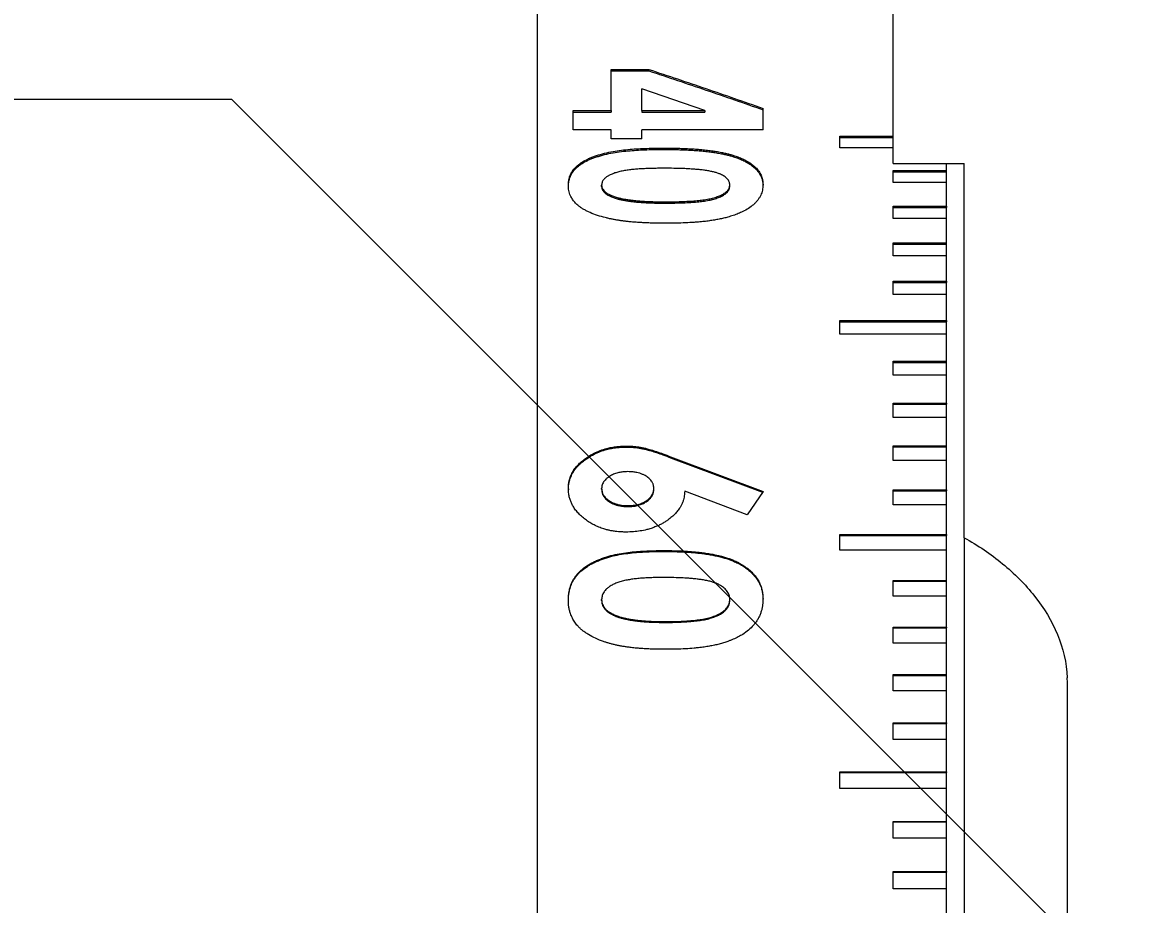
# Model space of a CAD drawing. Header units: inches. Extents: x 0.1 to 10.9, y 0 to 8.5.
# Drawn here: x 5.926 to 6.561, y 6.067 to 6.563 of the extents above; entities that cross this region are included whole.
import ezdxf

# ---------------------------------------------------------------- set-up
doc = ezdxf.new("R2010")
doc.units = ezdxf.units.IN
doc.header["$MEASUREMENT"] = 0
doc.styles.add('SLDTEXTSTYLE0', font='TXT', dxfattribs={"width": 0.75})
doc.dimstyles.new('SLDDIMSTYLE4', dxfattribs={"dimtxt": 0.083333, "dimasz": 0.125, "dimexe": 0, "dimexo": 0.0625, "dimgap": 0.020833, "dimtad": 0, "dimtih": 1, "dimtoh": 1, "dimlfac": 0.5, "dimrnd": 1e-09, "dimzin": 12, "dimdsep": 46, "dimtxsty": 'SLDTEXTSTYLE0', "dimsah": 1, "dimcen": 0, "dimadec": 0, "dimazin": 3, "dimtfac": 1, "dimtofl": 0, "dimtmove": 0, "dimatfit": 3, "dimfxl": 1, "dimfrac": 2, "dimtolj": 1, "dimtzin": 12, "dimarcsym": 0})

# ---------------------------------------------------------------- blocks, each defined once
blk = doc.blocks.new('_D_10')
at = {"color": 8, "linetype": 'Continuous', "lineweight": 18}
for p, q in [((6.04325, 6.51976), (5.89325, 6.51976)), ((6.64004, 5.92298), (6.04325, 6.51976))]:
    blk.add_line(p, q, dxfattribs=at)
blk.add_solid([(6.64004, 5.92298), (6.5658, 6.02551), (6.53751, 5.99722)], dxfattribs=at)
at = {"color": 8, "linetype": 'Continuous', "lineweight": 18, "attachment_point": 1, "style": 'SLDTEXTSTYLE0'}
for s, insert, char_height in [('SETSCREW ENGAGE', (4.81216, 6.56093), 0.0833333), ('FINE ADJUSTMENT', (4.92512, 6.42852), 0.0833333), ('0.05in [1.3mm] HEX', (4.85182, 6.29612), 0.0833333), ('(SEE NOTE)', (5.28886, 6.16371), 0.083333)]:
    blk.add_mtext(s, dxfattribs=dict(at, insert=insert, char_height=char_height))

msp = doc.modelspace()

# ---------------------------------------------------------------- linework, layer by layer
at = {"color": 7, "linetype": 'Continuous', "lineweight": 18}
for p, q in [((6.41524, 6.48378), (6.41524, 7.13378)), ((6.21524, 5.20378), (6.21524, 6.69378)), ((6.25661, 6.53661), (6.27791, 6.53661)), ((6.25661, 6.51346), (6.25661, 6.53661)), ((6.25661, 6.53579), (6.27791, 6.53579)), ((6.27791, 6.53661), (6.27791, 6.53579)), ((6.27397, 6.51346), (6.27397, 6.52574)), ((6.30942, 6.51346), (6.27397, 6.52574)), ((6.23524, 6.51346), (6.25661, 6.51346)), ((6.23524, 6.50263), (6.23524, 6.51346)), ((6.23524, 6.51267), (6.25661, 6.51267)), ((6.25661, 6.51346), (6.25661, 6.51267)), ((6.27397, 6.51346), (6.30942, 6.51346)), ((6.27397, 6.51346), (6.27397, 6.51267)), ((6.27397, 6.51267), (6.30942, 6.51267)), ((6.30942, 6.51346), (6.30942, 6.51267)), ((6.34208, 6.50263), (6.34208, 6.51473)), ((6.21524, 6.5087), (6.21521, 6.5087)), ((6.25661, 6.50263), (6.23524, 6.50263)), ((6.25661, 6.49753), (6.25661, 6.50263)), ((6.27397, 6.49753), (6.25661, 6.49753)), ((6.27397, 6.49753), (6.27397, 6.50263)), ((6.34208, 6.50263), (6.27397, 6.50263)), ((6.38524, 6.49902), (6.41524, 6.49902)), ((6.38524, 6.4926), (6.38524, 6.49902)), ((6.38524, 6.49825), (6.41524, 6.49825)), ((6.21524, 6.49351), (6.21521, 6.49351)), ((6.2863, 6.49238), (6.2863, 6.49162)), ((6.41524, 6.4926), (6.38524, 6.4926)), ((6.32791, 6.48745), (6.32791, 6.48669)), ((6.41524, 6.48378), (6.45524, 6.48378)), ((6.41524, 6.47977), (6.44524, 6.47977)), ((6.41524, 6.47309), (6.41524, 6.47977)), ((6.41524, 6.47902), (6.44524, 6.47902)), ((6.44524, 6.47977), (6.44524, 6.48378)), ((6.44524, 6.47902), (6.44524, 6.47977)), ((6.44524, 6.47309), (6.44524, 6.47902)), ((6.45524, 6.41226), (6.45524, 6.48378)), ((6.25126, 6.47084), (6.25126, 6.47158)), ((6.32338, 6.47084), (6.32338, 6.47158)), ((6.44524, 6.47309), (6.41524, 6.47309)), ((6.44524, 6.45975), (6.44524, 6.47309)), ((6.25842, 6.46435), (6.25842, 6.46508)), ((6.28728, 6.4614), (6.28728, 6.46213)), ((6.41524, 6.45975), (6.44524, 6.45975)), ((6.41524, 6.45282), (6.41524, 6.45975)), ((6.41524, 6.45903), (6.44524, 6.45903)), ((6.44524, 6.45975), (6.44524, 6.45903)), ((6.44524, 6.45282), (6.44524, 6.45903)), ((6.21524, 6.45743), (6.21521, 6.45743)), ((6.44524, 6.45282), (6.41524, 6.45282)), ((6.44524, 6.43899), (6.44524, 6.45282)), ((6.41524, 6.43899), (6.44524, 6.43899)), ((6.41524, 6.43181), (6.41524, 6.43899)), ((6.41524, 6.43829), (6.44524, 6.43829)), ((6.44524, 6.43829), (6.44524, 6.43899)), ((6.44524, 6.43181), (6.44524, 6.43829)), ((6.44524, 6.43181), (6.41524, 6.43181)), ((6.44524, 6.4175), (6.44524, 6.43181)), ((6.21521, 6.42244), (6.21524, 6.42244)), ((6.41524, 6.4175), (6.44524, 6.4175)), ((6.41524, 6.41008), (6.41524, 6.4175)), ((6.41524, 6.41682), (6.44524, 6.41682)), ((6.44524, 6.4175), (6.44524, 6.41682)), ((6.44524, 6.41008), (6.44524, 6.41682)), ((6.21521, 6.41415), (6.21524, 6.41415)), ((6.21524, 6.41132), (6.21521, 6.41132)), ((6.44524, 6.41008), (6.41524, 6.41008)), ((6.44524, 6.39531), (6.44524, 6.41008)), ((6.45524, 6.28537), (6.45524, 6.41226)), ((6.38524, 6.39531), (6.44524, 6.39531)), ((6.38524, 6.38767), (6.38524, 6.39531)), ((6.44524, 6.39531), (6.44524, 6.39466)), ((6.21521, 6.3943), (6.21524, 6.3943)), ((6.38524, 6.39466), (6.44524, 6.39466)), ((6.44524, 6.38767), (6.44524, 6.39466)), ((6.44524, 6.38767), (6.38524, 6.38767)), ((6.44524, 6.37246), (6.44524, 6.38767)), ((6.21524, 6.37809), (6.21521, 6.37809)), ((6.21521, 6.37413), (6.21524, 6.37413)), ((6.41524, 6.37246), (6.44524, 6.37246)), ((6.41524, 6.36459), (6.41524, 6.37246)), ((6.41524, 6.37184), (6.44524, 6.37184)), ((6.44524, 6.37184), (6.44524, 6.37246)), ((6.44524, 6.36459), (6.44524, 6.37184)), ((6.44524, 6.36459), (6.41524, 6.36459)), ((6.44524, 6.34897), (6.44524, 6.36459)), ((6.21521, 6.34607), (6.21524, 6.34607)), ((6.41524, 6.34897), (6.44524, 6.34897)), ((6.41524, 6.34089), (6.41524, 6.34897)), ((6.41524, 6.34837), (6.44524, 6.34837)), ((6.44524, 6.34897), (6.44524, 6.34837)), ((6.44524, 6.34089), (6.44524, 6.34837)), ((6.44524, 6.34089), (6.41524, 6.34089)), ((6.44524, 6.32486), (6.44524, 6.34089)), ((6.21521, 6.32287), (6.21524, 6.32287)), ((6.26514, 6.32478), (6.26514, 6.32421)), ((6.41524, 6.32486), (6.44524, 6.32486)), ((6.41524, 6.31658), (6.41524, 6.32486)), ((6.41524, 6.3243), (6.44524, 6.3243)), ((6.44524, 6.3243), (6.44524, 6.32486)), ((6.44524, 6.31658), (6.44524, 6.3243)), ((6.29008, 6.31876), (6.34208, 6.29924)), ((6.29008, 6.31876), (6.29008, 6.3182)), ((6.29008, 6.3182), (6.34179, 6.29881)), ((6.44524, 6.31658), (6.41524, 6.31658)), ((6.44524, 6.30017), (6.44524, 6.31658)), ((6.23257, 6.30071), (6.23257, 6.30018)), ((6.25126, 6.30042), (6.25126, 6.30096)), ((6.28064, 6.30048), (6.28064, 6.30101)), ((6.41524, 6.30017), (6.44524, 6.30017)), ((6.41524, 6.2917), (6.41524, 6.30017)), ((6.44524, 6.30017), (6.44524, 6.29963)), ((6.33321, 6.28605), (6.29801, 6.29946)), ((6.34208, 6.29924), (6.33321, 6.28605)), ((6.41524, 6.29963), (6.44524, 6.29963)), ((6.44524, 6.2917), (6.44524, 6.29963)), ((6.21521, 6.29079), (6.21524, 6.29079)), ((6.26606, 6.2907), (6.26606, 6.29123)), ((6.44524, 6.2917), (6.41524, 6.2917)), ((6.44524, 6.27493), (6.44524, 6.2917)), ((6.45524, 6.2732), (6.45524, 6.28537)), ((6.38524, 6.27493), (6.44524, 6.27493)), ((6.38524, 6.26628), (6.38524, 6.27493)), ((6.44524, 6.27493), (6.44524, 6.27442)), ((6.38524, 6.27442), (6.44524, 6.27442)), ((6.44524, 6.26628), (6.44524, 6.27442)), ((6.2863, 6.26598), (6.2863, 6.26549)), ((6.44524, 6.26628), (6.38524, 6.26628)), ((6.44524, 6.24916), (6.44524, 6.26628)), ((6.32791, 6.25938), (6.32791, 6.25889)), ((6.41524, 6.24916), (6.44524, 6.24916)), ((6.41524, 6.24035), (6.41524, 6.24916)), ((6.44524, 6.24869), (6.44524, 6.24916)), ((6.41524, 6.24869), (6.44524, 6.24869)), ((6.44524, 6.24035), (6.44524, 6.24869)), ((6.25126, 6.23789), (6.25126, 6.23835)), ((6.32338, 6.23789), (6.32338, 6.23835)), ((6.44524, 6.24035), (6.41524, 6.24035)), ((6.44524, 6.22291), (6.44524, 6.24035)), ((6.25842, 6.22939), (6.25842, 6.22985)), ((6.28728, 6.22554), (6.28728, 6.22599)), ((6.41524, 6.22291), (6.44524, 6.22291)), ((6.41524, 6.21393), (6.41524, 6.22291)), ((6.41524, 6.22246), (6.44524, 6.22246)), ((6.44524, 6.22291), (6.44524, 6.22246)), ((6.44524, 6.21393), (6.44524, 6.22246)), ((6.44524, 6.21393), (6.41524, 6.21393)), ((6.44524, 6.19619), (6.44524, 6.21393)), ((6.41524, 6.19619), (6.44524, 6.19619)), ((6.41524, 6.18706), (6.41524, 6.19619)), ((6.41524, 6.19577), (6.44524, 6.19577)), ((6.44524, 6.19577), (6.44524, 6.19619)), ((6.44524, 6.18706), (6.44524, 6.19577)), ((6.44524, 6.18706), (6.41524, 6.18706)), ((6.44524, 6.16904), (6.44524, 6.18706)), ((6.41524, 6.16904), (6.44524, 6.16904)), ((6.41524, 6.15978), (6.41524, 6.16904)), ((6.41524, 6.16866), (6.44524, 6.16866)), ((6.44524, 6.16904), (6.44524, 6.16866)), ((6.44524, 6.15978), (6.44524, 6.16866)), ((6.44524, 6.15978), (6.41524, 6.15978)), ((6.44524, 6.14151), (6.44524, 6.15978)), ((6.38524, 6.14151), (6.44524, 6.14151)), ((6.38524, 6.13212), (6.38524, 6.14151)), ((6.38524, 6.14116), (6.44524, 6.14116)), ((6.44524, 6.14151), (6.44524, 6.14116)), ((6.44524, 6.13212), (6.44524, 6.14116)), ((6.44524, 6.13212), (6.38524, 6.13212)), ((6.44524, 6.11361), (6.44524, 6.13212)), ((6.41524, 6.11361), (6.44524, 6.11361)), ((6.41524, 6.1041), (6.41524, 6.11361)), ((6.41524, 6.11329), (6.44524, 6.11329)), ((6.44524, 6.11329), (6.44524, 6.11361)), ((6.44524, 6.1041), (6.44524, 6.11329)), ((6.44524, 6.1041), (6.41524, 6.1041)), ((6.44524, 6.08538), (6.44524, 6.1041)), ((6.41524, 6.08538), (6.44524, 6.08538)), ((6.41524, 6.07577), (6.41524, 6.08538)), ((6.41524, 6.08509), (6.44524, 6.08509)), ((6.44524, 6.08538), (6.44524, 6.08509)), ((6.44524, 6.07577), (6.44524, 6.08509)), ((6.44524, 6.07577), (6.41524, 6.07577)), ((6.44524, 6.05686), (6.44524, 6.07577))]:
    msp.add_line(p, q, dxfattribs=at)
for points in [[(6.27791, 6.53661), (6.2886, 6.53304), (6.30999, 6.5259), (6.33138, 6.51845), (6.34208, 6.51473)], [(6.27791, 6.53579), (6.2886, 6.53223), (6.30999, 6.5251), (6.33138, 6.51766), (6.34208, 6.51394)]]:
    msp.add_open_spline(points, degree=3, dxfattribs=at)
for points, knots in [([(6.23257, 6.47152), (6.23259, 6.47198), (6.23262, 6.47281), (6.23274, 6.47398), (6.23296, 6.47508), (6.23328, 6.4762), (6.23371, 6.47733), (6.23425, 6.47843), (6.23492, 6.47949), (6.23571, 6.48052), (6.23662, 6.48154), (6.23806, 6.48291), (6.24028, 6.48455), (6.24296, 6.486), (6.24537, 6.48705), (6.24736, 6.48781), (6.2495, 6.48851), (6.25253, 6.48938), (6.25643, 6.49029), (6.26123, 6.49107), (6.26602, 6.49159), (6.27076, 6.49197), (6.2756, 6.4922), (6.28076, 6.49234), (6.28439, 6.49237), (6.2863, 6.49238)], [0, 0, 0, 0, 0.028897, 0.052591, 0.074811, 0.099698, 0.125015, 0.149375, 0.173921, 0.198789, 0.224112, 0.250014, 0.306592, 0.366303, 0.397755, 0.430442, 0.464484, 0.499988, 0.571905, 0.640997, 0.71119, 0.779587, 0.844888, 0.918338, 1, 1, 1, 1]), ([(6.23259, 6.47117), (6.2326, 6.4715), (6.23263, 6.4722), (6.23274, 6.47324), (6.23296, 6.47434), (6.23328, 6.47545), (6.23371, 6.47658), (6.23425, 6.47768), (6.23492, 6.47874), (6.23571, 6.47978), (6.23662, 6.48079), (6.23806, 6.48215), (6.24028, 6.4838), (6.24296, 6.48525), (6.24537, 6.4863), (6.24736, 6.48705), (6.2495, 6.48775), (6.25253, 6.48862), (6.25643, 6.48953), (6.26123, 6.49031), (6.26603, 6.49083), (6.27077, 6.4912), (6.2756, 6.49143), (6.28076, 6.49158), (6.28439, 6.49161), (6.2863, 6.49162)], [0, 0, 0, 0, 0.020795, 0.044665, 0.06706, 0.092141, 0.117631, 0.14219, 0.166931, 0.191992, 0.217507, 0.243602, 0.300651, 0.36086, 0.392573, 0.42553, 0.459854, 0.495651, 0.568209, 0.637893, 0.708709, 0.777683, 0.843568, 0.917653, 1, 1, 1, 1]), ([(6.2863, 6.49238), (6.2875, 6.49237), (6.28978, 6.49236), (6.29302, 6.4923), (6.296, 6.49223), (6.29892, 6.49212), (6.30186, 6.49197), (6.30477, 6.49177), (6.30774, 6.49152), (6.31073, 6.49121), (6.31371, 6.49082), (6.31658, 6.49038), (6.31919, 6.48989), (6.32153, 6.48938), (6.32358, 6.48886), (6.32567, 6.48822), (6.32711, 6.48772), (6.32791, 6.48745)], [0, 0, 0, 0, 0.084399, 0.160087, 0.227076, 0.293996, 0.365331, 0.43399, 0.500017, 0.57528, 0.646397, 0.713466, 0.78209, 0.837469, 0.886351, 0.93643, 1, 1, 1, 1]), ([(6.2863, 6.49162), (6.2875, 6.49161), (6.28977, 6.49159), (6.293, 6.49154), (6.29587, 6.49147), (6.29875, 6.49136), (6.30168, 6.49121), (6.30472, 6.49101), (6.30773, 6.49076), (6.31073, 6.49044), (6.31371, 6.49006), (6.31658, 6.48962), (6.3192, 6.48913), (6.32153, 6.48862), (6.32358, 6.48811), (6.32567, 6.48746), (6.32711, 6.48697), (6.32791, 6.48669)], [0, 0, 0, 0, 0.083983, 0.159591, 0.226837, 0.285737, 0.361889, 0.433308, 0.500041, 0.575331, 0.646454, 0.71351, 0.782136, 0.837516, 0.886375, 0.936455, 1, 1, 1, 1]), ([(6.32791, 6.48745), (6.32839, 6.48725), (6.3293, 6.48686), (6.3306, 6.48628), (6.33176, 6.48572), (6.33279, 6.48519), (6.33404, 6.48447), (6.33547, 6.48353), (6.33702, 6.48232), (6.33861, 6.4808), (6.3401, 6.47893), (6.34099, 6.47722), (6.34141, 6.47605), (6.34159, 6.47546), (6.34174, 6.47486), (6.34189, 6.47413), (6.342, 6.47313), (6.34205, 6.47232), (6.34208, 6.47185)], [0, 0, 0, 0, 0.059088, 0.113581, 0.163524, 0.208977, 0.250015, 0.335612, 0.418721, 0.500025, 0.625799, 0.749891, 0.781355, 0.812658, 0.843842, 0.87495, 0.926989, 1, 1, 1, 1]), ([(6.32791, 6.48669), (6.32839, 6.48649), (6.3293, 6.48611), (6.3306, 6.48552), (6.33176, 6.48497), (6.33279, 6.48443), (6.33404, 6.48372), (6.33547, 6.48278), (6.33702, 6.48157), (6.33861, 6.48005), (6.3401, 6.47818), (6.34099, 6.47647), (6.34141, 6.47531), (6.3416, 6.47471), (6.34174, 6.47412), (6.34189, 6.47339), (6.34199, 6.47251), (6.34203, 6.47182), (6.34205, 6.47147)], [0, 0, 0, 0, 0.060262, 0.115833, 0.16676, 0.213101, 0.254936, 0.342222, 0.426943, 0.509796, 0.638005, 0.764434, 0.796519, 0.828423, 0.86019, 0.891862, 0.94491, 1, 1, 1, 1]), ([(6.28609, 6.48103), (6.28495, 6.48102), (6.28279, 6.481), (6.27969, 6.48095), (6.27679, 6.48086), (6.2739, 6.48072), (6.27102, 6.48053), (6.26823, 6.48027), (6.26598, 6.47999), (6.26422, 6.47972), (6.26288, 6.47947), (6.2616, 6.4792), (6.26001, 6.47879), (6.25816, 6.47821), (6.25652, 6.47753), (6.25541, 6.47697), (6.25472, 6.47657), (6.25371, 6.47592), (6.25277, 6.47511), (6.25202, 6.47413), (6.25161, 6.47334), (6.25136, 6.47249), (6.2513, 6.4719), (6.25126, 6.47158)], [0, 0, 0, 0, 0.082825, 0.157982, 0.225492, 0.29505, 0.368488, 0.436824, 0.500172, 0.535094, 0.568819, 0.60141, 0.63294, 0.693116, 0.750092, 0.773076, 0.795086, 0.816203, 0.875059, 0.90604, 0.935711, 0.965464, 1, 1, 1, 1]), ([(6.32338, 6.47158), (6.32334, 6.47193), (6.32327, 6.47256), (6.32303, 6.47346), (6.32259, 6.47428), (6.32197, 6.47507), (6.32121, 6.47582), (6.32, 6.47674), (6.31844, 6.47758), (6.31651, 6.4783), (6.31468, 6.47884), (6.31262, 6.47931), (6.31033, 6.47973), (6.30836, 6.48), (6.30675, 6.48019), (6.30557, 6.48031), (6.30433, 6.48042), (6.30303, 6.48052), (6.30167, 6.48061), (6.30025, 6.48069), (6.29876, 6.48077), (6.296, 6.48088), (6.29177, 6.481), (6.28805, 6.48102), (6.28609, 6.48103)], [0, 0, 0, 0, 0.035879, 0.064478, 0.093147, 0.124241, 0.155306, 0.186318, 0.249776, 0.291697, 0.337337, 0.387067, 0.44117, 0.49987, 0.525745, 0.552966, 0.581542, 0.611482, 0.642794, 0.675485, 0.70956, 0.745024, 0.865572, 1, 1, 1, 1]), ([(6.28728, 6.45009), (6.28618, 6.45009), (6.28404, 6.45011), (6.28092, 6.45016), (6.27798, 6.45024), (6.27522, 6.45035), (6.27264, 6.45049), (6.26999, 6.45067), (6.26752, 6.45088), (6.26518, 6.45113), (6.26316, 6.45138), (6.2612, 6.45166), (6.25931, 6.45197), (6.25748, 6.4523), (6.25572, 6.45266), (6.25403, 6.45306), (6.25137, 6.45374), (6.24793, 6.4548), (6.24454, 6.45616), (6.24216, 6.45734), (6.24057, 6.45826), (6.23913, 6.45922), (6.23761, 6.46041), (6.23611, 6.46188), (6.23474, 6.46367), (6.23381, 6.46542), (6.2332, 6.46705), (6.23282, 6.46847), (6.23263, 6.46996), (6.23259, 6.47096), (6.23257, 6.47152)], [0, 0, 0, 0, 0.046538, 0.090574, 0.132117, 0.171178, 0.207768, 0.241903, 0.283523, 0.313325, 0.342305, 0.370482, 0.397874, 0.424503, 0.450392, 0.475568, 0.500056, 0.570396, 0.634832, 0.665133, 0.694325, 0.722564, 0.750021, 0.791359, 0.83278, 0.874989, 0.906277, 0.937498, 0.964616, 1, 1, 1, 1]), ([(6.25126, 6.47158), (6.2513, 6.47119), (6.25137, 6.47048), (6.25175, 6.46945), (6.25243, 6.46851), (6.25323, 6.46774), (6.25406, 6.46711), (6.25484, 6.46663), (6.25563, 6.4662), (6.25647, 6.46582), (6.25738, 6.46546), (6.25806, 6.46521), (6.25842, 6.46508)], [0, 0, 0, 0, 0.1356583, 0.2497248, 0.3700203, 0.4996656, 0.5796987, 0.6628803, 0.7498306, 0.8186197, 0.901953, 1, 1, 1, 1]), ([(6.34208, 6.47185), (6.34205, 6.47131), (6.342, 6.47026), (6.34174, 6.46872), (6.34135, 6.46728), (6.3408, 6.46586), (6.34005, 6.46447), (6.33911, 6.46309), (6.338, 6.46177), (6.33636, 6.46018), (6.33397, 6.45839), (6.33142, 6.45697), (6.32941, 6.45604), (6.32811, 6.45549), (6.32675, 6.45496), (6.32533, 6.45446), (6.32384, 6.45398), (6.32204, 6.45346), (6.31989, 6.4529), (6.31737, 6.45235), (6.31469, 6.45186), (6.31187, 6.45143), (6.30891, 6.45107), (6.30602, 6.45079), (6.30254, 6.45052), (6.29832, 6.4503), (6.29299, 6.45013), (6.28925, 6.4501), (6.28728, 6.45009)], [0, 0, 0, 0, 0.03374, 0.065711, 0.09606, 0.12496, 0.156476, 0.187654, 0.218745, 0.249999, 0.307006, 0.366885, 0.38771, 0.409027, 0.430874, 0.453283, 0.476286, 0.499913, 0.535578, 0.572783, 0.611616, 0.652155, 0.694467, 0.738613, 0.775048, 0.842007, 0.916969, 1, 1, 1, 1]), ([(6.28728, 6.46213), (6.28901, 6.46214), (6.29232, 6.46217), (6.29702, 6.46231), (6.30122, 6.46252), (6.30493, 6.4628), (6.3078, 6.46312), (6.30995, 6.46344), (6.31153, 6.46373), (6.31302, 6.46406), (6.31443, 6.46442), (6.31574, 6.46482), (6.31696, 6.46526), (6.31813, 6.46576), (6.31925, 6.46631), (6.32028, 6.46691), (6.32116, 6.46754), (6.32193, 6.46823), (6.32256, 6.46898), (6.32298, 6.46969), (6.3232, 6.47033), (6.32332, 6.47092), (6.32336, 6.47135), (6.32338, 6.47158)], [0, 0, 0, 0, 0.123256, 0.234784, 0.334673, 0.423046, 0.500081, 0.540709, 0.579534, 0.61664, 0.652123, 0.686094, 0.718677, 0.750014, 0.784444, 0.816569, 0.846661, 0.875049, 0.90679, 0.937528, 0.95502, 0.975803, 1, 1, 1, 1]), ([(6.25126, 6.47084), (6.2513, 6.47045), (6.25137, 6.46975), (6.25175, 6.46872), (6.25243, 6.46778), (6.25323, 6.467), (6.25406, 6.46638), (6.25484, 6.4659), (6.25563, 6.46547), (6.25647, 6.46509), (6.25738, 6.46473), (6.25806, 6.46448), (6.25842, 6.46435)], [0, 0, 0, 0, 0.135597, 0.249619, 0.369885, 0.499521, 0.579559, 0.662755, 0.749729, 0.818542, 0.901909, 1, 1, 1, 1]), ([(6.25842, 6.46508), (6.25913, 6.46486), (6.26039, 6.46447), (6.26234, 6.46399), (6.26427, 6.46363), (6.26628, 6.46331), (6.26833, 6.46304), (6.27043, 6.46281), (6.27254, 6.46262), (6.27468, 6.46247), (6.27688, 6.46236), (6.27924, 6.46226), (6.28177, 6.46219), (6.28447, 6.46214), (6.28632, 6.46213), (6.28728, 6.46213)], [0, 0, 0, 0, 0.07944, 0.141114, 0.211375, 0.283165, 0.35204, 0.424293, 0.499989, 0.569211, 0.644037, 0.724502, 0.810636, 0.902463, 1, 1, 1, 1]), ([(6.28728, 6.4614), (6.28901, 6.46141), (6.29232, 6.46144), (6.29702, 6.46158), (6.30122, 6.46179), (6.30493, 6.46207), (6.3078, 6.46239), (6.30995, 6.46271), (6.31153, 6.463), (6.31302, 6.46333), (6.31443, 6.46369), (6.31574, 6.46409), (6.31696, 6.46453), (6.31813, 6.46502), (6.31925, 6.46557), (6.32028, 6.46618), (6.32116, 6.46681), (6.32193, 6.46749), (6.32256, 6.46825), (6.32298, 6.46896), (6.3232, 6.4696), (6.32332, 6.47019), (6.32336, 6.47061), (6.32338, 6.47084)], [0, 0, 0, 0, 0.123286, 0.234842, 0.334755, 0.423148, 0.500199, 0.540835, 0.579667, 0.616778, 0.652265, 0.686237, 0.718819, 0.750154, 0.784579, 0.816696, 0.846776, 0.87515, 0.90687, 0.937585, 0.955061, 0.975826, 1, 1, 1, 1]), ([(6.25842, 6.46435), (6.25913, 6.46413), (6.26039, 6.46374), (6.26234, 6.46326), (6.26427, 6.4629), (6.26628, 6.46258), (6.26833, 6.46231), (6.27043, 6.46208), (6.27254, 6.4619), (6.27468, 6.46175), (6.27688, 6.46163), (6.27924, 6.46153), (6.28177, 6.46146), (6.28447, 6.46142), (6.28632, 6.4614), (6.28728, 6.4614)], [0, 0, 0, 0, 0.0794287, 0.1410966, 0.2113543, 0.2831431, 0.3520184, 0.4242719, 0.4999695, 0.5691936, 0.6440221, 0.7244909, 0.8106285, 0.9024585, 1, 1, 1, 1]), ([(6.23257, 6.30071), (6.23258, 6.30122), (6.23261, 6.3021), (6.23271, 6.30336), (6.2329, 6.30453), (6.2333, 6.30618), (6.23398, 6.30822), (6.23512, 6.31053), (6.23658, 6.31264), (6.23835, 6.31462), (6.24044, 6.3165), (6.24303, 6.31841), (6.24608, 6.32027), (6.24959, 6.32192), (6.25296, 6.3231), (6.25616, 6.32389), (6.25902, 6.3244), (6.26203, 6.3247), (6.26404, 6.32475), (6.26514, 6.32478)], [0, 0, 0, 0, 0.03689, 0.065021, 0.093156, 0.124143, 0.189127, 0.250015, 0.309084, 0.36996, 0.43339, 0.500036, 0.585071, 0.668019, 0.750005, 0.812016, 0.875014, 0.931606, 1, 1, 1, 1]), ([(6.23258, 6.30053), (6.23259, 6.30082), (6.23261, 6.30145), (6.23267, 6.30234), (6.23278, 6.30327), (6.23295, 6.30419), (6.23332, 6.30571), (6.23398, 6.30767), (6.23512, 6.30998), (6.23659, 6.31208), (6.23835, 6.31406), (6.24044, 6.31594), (6.24303, 6.31786), (6.24608, 6.31971), (6.24959, 6.32136), (6.25296, 6.32253), (6.25616, 6.32333), (6.25902, 6.32384), (6.26203, 6.32413), (6.26404, 6.32419), (6.26514, 6.32421)], [0, 0, 0, 0, 0.021621, 0.046421, 0.066559, 0.090861, 0.11631, 0.181759, 0.24323, 0.302822, 0.36423, 0.428208, 0.495424, 0.581246, 0.66495, 0.747667, 0.810298, 0.873841, 0.930992, 1, 1, 1, 1]), ([(6.26514, 6.32478), (6.26597, 6.32475), (6.26751, 6.3247), (6.26963, 6.32456), (6.27153, 6.32436), (6.2734, 6.32404), (6.27539, 6.32362), (6.2773, 6.32313), (6.27956, 6.32248), (6.28235, 6.32157), (6.28602, 6.32028), (6.28865, 6.31929), (6.29008, 6.31876)], [0, 0, 0, 0, 0.095496, 0.176341, 0.24267, 0.31521, 0.394228, 0.478169, 0.543607, 0.669033, 0.821132, 1, 1, 1, 1]), ([(6.26514, 6.32421), (6.26597, 6.32419), (6.26751, 6.32413), (6.26963, 6.32399), (6.27153, 6.32379), (6.2734, 6.32348), (6.27539, 6.32305), (6.2773, 6.32257), (6.27956, 6.32192), (6.28235, 6.32101), (6.28602, 6.31972), (6.28865, 6.31873), (6.29008, 6.3182)], [0, 0, 0, 0, 0.09554, 0.176395, 0.242701, 0.315303, 0.394337, 0.478226, 0.543667, 0.669125, 0.821204, 1, 1, 1, 1]), ([(6.26606, 6.31037), (6.26509, 6.31032), (6.26339, 6.31025), (6.26127, 6.30994), (6.25975, 6.30953), (6.25857, 6.30912), (6.25743, 6.30863), (6.25619, 6.30798), (6.25491, 6.30717), (6.25369, 6.30616), (6.25274, 6.30513), (6.25205, 6.30411), (6.25166, 6.30326), (6.25146, 6.3025), (6.25134, 6.30178), (6.25129, 6.30125), (6.25126, 6.30096)], [0, 0, 0, 0, 0.14142, 0.24986, 0.312495, 0.374773, 0.43712, 0.499965, 0.588151, 0.671019, 0.750007, 0.813914, 0.87499, 0.907758, 0.949373, 1, 1, 1, 1]), ([(6.28064, 6.30101), (6.28061, 6.30143), (6.28056, 6.30215), (6.28038, 6.30308), (6.28009, 6.3038), (6.27974, 6.30446), (6.27927, 6.30518), (6.27863, 6.30596), (6.2775, 6.30703), (6.27603, 6.30801), (6.2743, 6.30887), (6.27274, 6.30946), (6.27134, 6.30984), (6.27007, 6.31006), (6.26889, 6.3102), (6.26754, 6.31031), (6.26657, 6.31035), (6.26606, 6.31037)], [0, 0, 0, 0, 0.072801, 0.124991, 0.164494, 0.206059, 0.250058, 0.309374, 0.370299, 0.499908, 0.583841, 0.666845, 0.74998, 0.799687, 0.85781, 0.924539, 1, 1, 1, 1]), ([(6.26499, 6.27637), (6.26424, 6.27639), (6.26281, 6.27642), (6.26081, 6.27655), (6.25889, 6.27675), (6.25698, 6.27705), (6.25503, 6.27744), (6.25282, 6.27802), (6.25037, 6.27885), (6.24769, 6.28001), (6.24514, 6.28138), (6.24271, 6.28298), (6.24043, 6.28476), (6.23839, 6.28669), (6.23664, 6.28873), (6.23547, 6.29045), (6.23472, 6.2918), (6.23426, 6.29274), (6.23386, 6.29369), (6.2335, 6.29468), (6.23308, 6.29608), (6.2327, 6.2981), (6.23262, 6.29978), (6.23257, 6.30071)], [0, 0, 0, 0, 0.047386, 0.089027, 0.125001, 0.168281, 0.209908, 0.250023, 0.312445, 0.374564, 0.436923, 0.50006, 0.565759, 0.628895, 0.690089, 0.750025, 0.77473, 0.799529, 0.82448, 0.84964, 0.875066, 0.931052, 1, 1, 1, 1]), ([(6.25126, 6.30096), (6.2513, 6.30054), (6.25137, 6.29981), (6.25157, 6.29885), (6.25185, 6.2981), (6.25219, 6.29742), (6.25267, 6.29668), (6.25331, 6.29589), (6.25445, 6.29478), (6.2559, 6.29375), (6.25763, 6.29284), (6.25921, 6.29222), (6.26067, 6.29181), (6.262, 6.29155), (6.2632, 6.2914), (6.26458, 6.29128), (6.26555, 6.29125), (6.26606, 6.29123)], [0, 0, 0, 0, 0.0727, 0.125012, 0.165621, 0.207184, 0.25008, 0.30903, 0.369899, 0.500034, 0.580504, 0.663469, 0.750041, 0.801258, 0.859846, 0.926039, 1, 1, 1, 1]), ([(6.25126, 6.30042), (6.2513, 6.3), (6.25137, 6.29927), (6.25157, 6.29831), (6.25185, 6.29756), (6.25219, 6.29689), (6.25267, 6.29615), (6.25331, 6.29536), (6.25445, 6.29425), (6.2559, 6.29322), (6.25763, 6.29231), (6.25921, 6.2917), (6.26067, 6.29128), (6.262, 6.29102), (6.2632, 6.29087), (6.26458, 6.29076), (6.26555, 6.29072), (6.26606, 6.2907)], [0, 0, 0, 0, 0.07265, 0.124928, 0.165512, 0.207054, 0.249931, 0.308863, 0.36972, 0.499853, 0.580336, 0.663324, 0.749927, 0.801165, 0.85978, 0.926004, 1, 1, 1, 1]), ([(6.26606, 6.29123), (6.26702, 6.29127), (6.26875, 6.29135), (6.2709, 6.29168), (6.27247, 6.29212), (6.27368, 6.29254), (6.27482, 6.29304), (6.27591, 6.29363), (6.27695, 6.29432), (6.27819, 6.29533), (6.27923, 6.29651), (6.27998, 6.2978), (6.28033, 6.29868), (6.28049, 6.29945), (6.28058, 6.30018), (6.28062, 6.30072), (6.28064, 6.30101)], [0, 0, 0, 0, 0.140021, 0.2499, 0.315049, 0.378149, 0.439647, 0.500028, 0.565999, 0.629178, 0.749909, 0.814404, 0.874942, 0.907418, 0.94906, 1, 1, 1, 1]), ([(6.26606, 6.2907), (6.26702, 6.29074), (6.26875, 6.29082), (6.2709, 6.29115), (6.27247, 6.29159), (6.27368, 6.29201), (6.27482, 6.29251), (6.27591, 6.29311), (6.27695, 6.29379), (6.27819, 6.2948), (6.27923, 6.29598), (6.27998, 6.29727), (6.28033, 6.29814), (6.28049, 6.29892), (6.28058, 6.29964), (6.28062, 6.30018), (6.28064, 6.30048)], [0, 0, 0, 0, 0.140089, 0.250016, 0.31519, 0.37831, 0.439823, 0.500212, 0.566186, 0.62936, 0.750058, 0.814523, 0.875026, 0.907481, 0.949094, 1, 1, 1, 1]), ([(6.29801, 6.29946), (6.29797, 6.29884), (6.29791, 6.29766), (6.29769, 6.29599), (6.29733, 6.29443), (6.29678, 6.29291), (6.29605, 6.29134), (6.29505, 6.28961), (6.29369, 6.28775), (6.2922, 6.28616), (6.29085, 6.28493), (6.28974, 6.28403), (6.28855, 6.28314), (6.28712, 6.28216), (6.28541, 6.28113), (6.2834, 6.28011), (6.28128, 6.2792), (6.27905, 6.27841), (6.27631, 6.2776), (6.27302, 6.27693), (6.26909, 6.27649), (6.2664, 6.27641), (6.26499, 6.27637)], [0, 0, 0, 0, 0.046802, 0.088382, 0.124947, 0.165315, 0.206885, 0.249949, 0.308387, 0.369047, 0.400463, 0.432711, 0.465871, 0.500015, 0.54854, 0.597545, 0.647298, 0.698052, 0.750049, 0.830123, 0.911253, 1, 1, 1, 1]), ([(6.45524, 6.2732), (6.46298, 6.26891), (6.47018, 6.26405), (6.48347, 6.25311), (6.4896, 6.24698), (6.50527, 6.22712), (6.51269, 6.2113), (6.5131, 6.19444)], [0, 0, 0, 0, 0.25, 0.25, 0.5, 0.5, 1, 1, 1, 1]), ([(6.45524, 6.2732), (6.45524, 6.2696), (6.45524, 6.26536), (6.45524, 6.25525), (6.45524, 6.24927), (6.45524, 6.23528), (6.45524, 6.22704), (6.45524, 6.20951), (6.45524, 6.20045), (6.45524, 6.19233)], [0, 0, 0, 0, 0.25, 0.25, 0.5, 0.5, 0.75, 0.75, 1, 1, 1, 1]), ([(6.23257, 6.23828), (6.23259, 6.23888), (6.23262, 6.23997), (6.23274, 6.24151), (6.23296, 6.24297), (6.23328, 6.24443), (6.23371, 6.24593), (6.23425, 6.24738), (6.23492, 6.24879), (6.23571, 6.25016), (6.23662, 6.2515), (6.23806, 6.25332), (6.24028, 6.25551), (6.24296, 6.25744), (6.24537, 6.25885), (6.24736, 6.25985), (6.2495, 6.2608), (6.25253, 6.26195), (6.25643, 6.26317), (6.26123, 6.26422), (6.26602, 6.26492), (6.27076, 6.26542), (6.2756, 6.26573), (6.28076, 6.26593), (6.28439, 6.26596), (6.2863, 6.26598)], [0, 0, 0, 0, 0.028897, 0.052591, 0.074811, 0.099698, 0.125015, 0.149375, 0.173921, 0.198789, 0.224112, 0.250014, 0.306592, 0.366303, 0.397755, 0.430442, 0.464484, 0.499988, 0.571905, 0.640997, 0.71119, 0.779587, 0.844888, 0.918338, 1, 1, 1, 1]), ([(6.23258, 6.23806), (6.23259, 6.23858), (6.23262, 6.23958), (6.23274, 6.24105), (6.23296, 6.2425), (6.23328, 6.24396), (6.23371, 6.24545), (6.23425, 6.24691), (6.23492, 6.24831), (6.23571, 6.24968), (6.23662, 6.25102), (6.23806, 6.25284), (6.24028, 6.25503), (6.24296, 6.25696), (6.24537, 6.25836), (6.24736, 6.25937), (6.2495, 6.26031), (6.25253, 6.26146), (6.25643, 6.26268), (6.26123, 6.26373), (6.26603, 6.26443), (6.27077, 6.26493), (6.2756, 6.26524), (6.28076, 6.26543), (6.28439, 6.26547), (6.2863, 6.26549)], [0, 0, 0, 0, 0.025031, 0.048797, 0.071095, 0.096068, 0.121448, 0.1459, 0.170534, 0.195487, 0.220892, 0.246874, 0.303676, 0.363625, 0.3952, 0.428015, 0.46219, 0.497833, 0.570077, 0.63946, 0.709969, 0.778644, 0.844245, 0.918009, 1, 1, 1, 1]), ([(6.2863, 6.26598), (6.2875, 6.26597), (6.28978, 6.26595), (6.29302, 6.26587), (6.296, 6.26577), (6.29892, 6.26563), (6.30186, 6.26542), (6.30477, 6.26516), (6.30774, 6.26482), (6.31073, 6.2644), (6.31371, 6.26389), (6.31658, 6.2633), (6.31919, 6.26264), (6.32153, 6.26196), (6.32358, 6.26127), (6.32567, 6.2604), (6.32711, 6.25974), (6.32791, 6.25938)], [0, 0, 0, 0, 0.084399, 0.160087, 0.227076, 0.293996, 0.365331, 0.43399, 0.500017, 0.57528, 0.646397, 0.713466, 0.78209, 0.837469, 0.886351, 0.93643, 1, 1, 1, 1]), ([(6.2863, 6.26549), (6.2875, 6.26547), (6.28977, 6.26545), (6.293, 6.26538), (6.29587, 6.26528), (6.29875, 6.26514), (6.30168, 6.26494), (6.30472, 6.26467), (6.30773, 6.26433), (6.31073, 6.26391), (6.31371, 6.2634), (6.31658, 6.2628), (6.3192, 6.26215), (6.32153, 6.26147), (6.32358, 6.26078), (6.32567, 6.25991), (6.32711, 6.25925), (6.32791, 6.25889)], [0, 0, 0, 0, 0.0839826, 0.1595912, 0.2268372, 0.2857372, 0.3618886, 0.4333083, 0.5000414, 0.5753306, 0.6464541, 0.7135103, 0.7821357, 0.8375157, 0.8863754, 0.9364551, 1, 1, 1, 1]), ([(6.32791, 6.25938), (6.32839, 6.25911), (6.3293, 6.25859), (6.3306, 6.25781), (6.33176, 6.25707), (6.33279, 6.25636), (6.33404, 6.25541), (6.33547, 6.25416), (6.33702, 6.25254), (6.33861, 6.25053), (6.3401, 6.24804), (6.34099, 6.24578), (6.34141, 6.24424), (6.34159, 6.24346), (6.34174, 6.24268), (6.34189, 6.24171), (6.342, 6.24039), (6.34205, 6.23933), (6.34208, 6.2387)], [0, 0, 0, 0, 0.059088, 0.113581, 0.163524, 0.208977, 0.250015, 0.335612, 0.418721, 0.500025, 0.625799, 0.749891, 0.781355, 0.812658, 0.843842, 0.87495, 0.926989, 1, 1, 1, 1]), ([(6.32791, 6.25889), (6.32839, 6.25862), (6.3293, 6.2581), (6.3306, 6.25733), (6.33176, 6.25658), (6.33279, 6.25587), (6.33404, 6.25492), (6.33547, 6.25367), (6.33702, 6.25206), (6.33861, 6.25005), (6.3401, 6.24757), (6.34099, 6.24531), (6.34141, 6.24377), (6.3416, 6.24299), (6.34174, 6.24221), (6.34189, 6.24124), (6.34199, 6.24), (6.34204, 6.23901), (6.34206, 6.23847)], [0, 0, 0, 0, 0.059662, 0.11468, 0.1651, 0.21098, 0.252399, 0.338816, 0.422694, 0.504722, 0.631655, 0.756826, 0.788591, 0.820178, 0.851628, 0.882985, 0.935506, 1, 1, 1, 1]), ([(6.28609, 6.25083), (6.28495, 6.25082), (6.28279, 6.2508), (6.27969, 6.25072), (6.27679, 6.2506), (6.2739, 6.25042), (6.27102, 6.25016), (6.26823, 6.24982), (6.26598, 6.24946), (6.26422, 6.2491), (6.26288, 6.24877), (6.2616, 6.2484), (6.26001, 6.24787), (6.25816, 6.2471), (6.25652, 6.2462), (6.25541, 6.24545), (6.25472, 6.24493), (6.25371, 6.24407), (6.25277, 6.24301), (6.25202, 6.24171), (6.25161, 6.24068), (6.25136, 6.23955), (6.2513, 6.23877), (6.25126, 6.23835)], [0, 0, 0, 0, 0.082825, 0.157982, 0.225492, 0.29505, 0.368488, 0.436824, 0.500172, 0.535094, 0.568819, 0.60141, 0.63294, 0.693116, 0.750092, 0.773076, 0.795086, 0.816203, 0.875059, 0.90604, 0.935711, 0.965464, 1, 1, 1, 1]), ([(6.32338, 6.23835), (6.32334, 6.23882), (6.32327, 6.23965), (6.32303, 6.24083), (6.32259, 6.24191), (6.32197, 6.24294), (6.32121, 6.24394), (6.32, 6.24516), (6.31844, 6.24626), (6.31651, 6.24721), (6.31468, 6.24793), (6.31262, 6.24856), (6.31033, 6.2491), (6.30836, 6.24947), (6.30675, 6.24971), (6.30557, 6.24987), (6.30433, 6.25002), (6.30303, 6.25015), (6.30167, 6.25027), (6.30025, 6.25038), (6.29876, 6.25048), (6.296, 6.25063), (6.29177, 6.25079), (6.28805, 6.25081), (6.28609, 6.25083)], [0, 0, 0, 0, 0.035879, 0.064478, 0.093147, 0.124241, 0.155306, 0.186318, 0.249776, 0.291697, 0.337337, 0.387067, 0.44117, 0.49987, 0.525745, 0.552966, 0.581542, 0.611482, 0.642794, 0.675485, 0.70956, 0.745024, 0.865572, 1, 1, 1, 1]), ([(6.28728, 6.21041), (6.28618, 6.21042), (6.28404, 6.21043), (6.28092, 6.21051), (6.27798, 6.21061), (6.27522, 6.21075), (6.27264, 6.21093), (6.26999, 6.21116), (6.26752, 6.21143), (6.26518, 6.21175), (6.26316, 6.21208), (6.2612, 6.21244), (6.25931, 6.21283), (6.25748, 6.21326), (6.25572, 6.21373), (6.25403, 6.21423), (6.25137, 6.21512), (6.24793, 6.21649), (6.24454, 6.21824), (6.24216, 6.21978), (6.24057, 6.22097), (6.23913, 6.22222), (6.23761, 6.22376), (6.23611, 6.22567), (6.23474, 6.22801), (6.23381, 6.23029), (6.2332, 6.23242), (6.23282, 6.23427), (6.23263, 6.23623), (6.23259, 6.23754), (6.23257, 6.23828)], [0, 0, 0, 0, 0.046538, 0.090574, 0.132117, 0.171178, 0.207768, 0.241903, 0.283523, 0.313325, 0.342305, 0.370482, 0.397874, 0.424503, 0.450392, 0.475568, 0.500056, 0.570396, 0.634832, 0.665133, 0.694325, 0.722564, 0.750021, 0.791359, 0.83278, 0.874989, 0.906277, 0.937498, 0.964616, 1, 1, 1, 1]), ([(6.25126, 6.23835), (6.2513, 6.23785), (6.25137, 6.23691), (6.25175, 6.23556), (6.25243, 6.23433), (6.25323, 6.23332), (6.25406, 6.2325), (6.25484, 6.23187), (6.25563, 6.23131), (6.25647, 6.23082), (6.25738, 6.23034), (6.25806, 6.23002), (6.25842, 6.22985)], [0, 0, 0, 0, 0.1356583, 0.2497248, 0.3700203, 0.4996656, 0.5796987, 0.6628803, 0.7498306, 0.8186197, 0.901953, 1, 1, 1, 1]), ([(6.25126, 6.23789), (6.2513, 6.23738), (6.25137, 6.23645), (6.25175, 6.2351), (6.25243, 6.23387), (6.25323, 6.23286), (6.25406, 6.23204), (6.25484, 6.23141), (6.25563, 6.23086), (6.25647, 6.23036), (6.25738, 6.22988), (6.25806, 6.22956), (6.25842, 6.22939)], [0, 0, 0, 0, 0.135597, 0.249619, 0.369885, 0.499521, 0.579559, 0.662755, 0.749729, 0.818542, 0.901909, 1, 1, 1, 1]), ([(6.34208, 6.2387), (6.34205, 6.238), (6.342, 6.23662), (6.34174, 6.23461), (6.34135, 6.23271), (6.3408, 6.23086), (6.34005, 6.22904), (6.33911, 6.22724), (6.338, 6.22553), (6.33636, 6.22346), (6.33397, 6.22114), (6.33142, 6.21929), (6.32941, 6.21809), (6.32811, 6.21738), (6.32675, 6.2167), (6.32533, 6.21605), (6.32384, 6.21543), (6.32204, 6.21475), (6.31989, 6.21404), (6.31737, 6.21333), (6.31469, 6.2127), (6.31187, 6.21214), (6.30891, 6.21167), (6.30602, 6.21131), (6.30254, 6.21097), (6.29832, 6.21068), (6.29299, 6.21047), (6.28925, 6.21043), (6.28728, 6.21041)], [0, 0, 0, 0, 0.0337404, 0.0657109, 0.0960598, 0.1249603, 0.1564759, 0.1876544, 0.2187451, 0.2499992, 0.3070058, 0.3668854, 0.3877101, 0.4090273, 0.4308735, 0.4532827, 0.4762862, 0.4999132, 0.5355779, 0.5727831, 0.6116165, 0.6521553, 0.6944675, 0.7386126, 0.7750482, 0.8420066, 0.9169689, 1, 1, 1, 1]), ([(6.28728, 6.22599), (6.28901, 6.22601), (6.29232, 6.22605), (6.29702, 6.22623), (6.30122, 6.2265), (6.30493, 6.22687), (6.3078, 6.22728), (6.30995, 6.22771), (6.31153, 6.22808), (6.31302, 6.22851), (6.31443, 6.22898), (6.31574, 6.22951), (6.31696, 6.23008), (6.31813, 6.23072), (6.31925, 6.23144), (6.32028, 6.23224), (6.32116, 6.23306), (6.32193, 6.23396), (6.32256, 6.23495), (6.32298, 6.23588), (6.3232, 6.23672), (6.32332, 6.23749), (6.32336, 6.23805), (6.32338, 6.23835)], [0, 0, 0, 0, 0.123256, 0.234784, 0.334673, 0.423046, 0.500081, 0.540709, 0.579534, 0.61664, 0.652123, 0.686094, 0.718677, 0.750014, 0.784444, 0.816569, 0.846661, 0.875049, 0.90679, 0.937528, 0.95502, 0.975803, 1, 1, 1, 1]), ([(6.28728, 6.22554), (6.28901, 6.22556), (6.29232, 6.2256), (6.29702, 6.22578), (6.30122, 6.22605), (6.30493, 6.22642), (6.3078, 6.22683), (6.30995, 6.22725), (6.31153, 6.22763), (6.31302, 6.22806), (6.31443, 6.22853), (6.31574, 6.22905), (6.31696, 6.22962), (6.31813, 6.23027), (6.31925, 6.23099), (6.32028, 6.23178), (6.32116, 6.2326), (6.32193, 6.2335), (6.32256, 6.23449), (6.32298, 6.23542), (6.3232, 6.23626), (6.32332, 6.23703), (6.32336, 6.23759), (6.32338, 6.23789)], [0, 0, 0, 0, 0.123286, 0.234842, 0.334755, 0.423148, 0.500199, 0.540835, 0.579667, 0.616778, 0.652265, 0.686237, 0.718819, 0.750154, 0.784579, 0.816696, 0.846776, 0.87515, 0.90687, 0.937585, 0.955061, 0.975826, 1, 1, 1, 1]), ([(6.25842, 6.22985), (6.25913, 6.22956), (6.26039, 6.22905), (6.26234, 6.22842), (6.26427, 6.22795), (6.26628, 6.22753), (6.26833, 6.22718), (6.27043, 6.22689), (6.27254, 6.22664), (6.27468, 6.22645), (6.27688, 6.22629), (6.27924, 6.22617), (6.28177, 6.22608), (6.28447, 6.22602), (6.28632, 6.226), (6.28728, 6.22599)], [0, 0, 0, 0, 0.07944, 0.141114, 0.211375, 0.283165, 0.35204, 0.424293, 0.499989, 0.569211, 0.644037, 0.724502, 0.810636, 0.902463, 1, 1, 1, 1]), ([(6.25842, 6.22939), (6.25913, 6.2291), (6.26039, 6.22859), (6.26234, 6.22797), (6.26427, 6.22749), (6.26628, 6.22708), (6.26833, 6.22673), (6.27043, 6.22644), (6.27254, 6.22619), (6.27468, 6.22599), (6.27688, 6.22584), (6.27924, 6.22572), (6.28177, 6.22563), (6.28447, 6.22557), (6.28632, 6.22555), (6.28728, 6.22554)], [0, 0, 0, 0, 0.079429, 0.141097, 0.211354, 0.283143, 0.352018, 0.424272, 0.499969, 0.569194, 0.644022, 0.724491, 0.810629, 0.902458, 1, 1, 1, 1]), ([(6.45524, 6.19231), (6.45524, 6.17526), (6.45524, 6.15819), (6.45524, 6.12348), (6.45524, 6.10589), (6.45524, 6.05263), (6.45524, 6.01637), (6.45524, 5.96082), (6.45524, 5.94205), (6.45524, 5.90467), (6.45524, 5.88601), (6.45524, 5.83012), (6.45524, 5.79298), (6.45524, 5.73745), (6.45524, 5.71896), (6.45524, 5.68205), (6.45524, 5.66356), (6.45524, 5.62716), (6.45524, 5.60922), (6.45524, 5.57379), (6.45524, 5.55629), (6.45524, 5.522), (6.45524, 5.50512), (6.45524, 5.47123), (6.45524, 5.42039), (6.45524, 5.36954), (6.45524, 5.33565)], [0, 0, 0, 0, 0.0625, 0.0625, 0.125, 0.125, 0.25, 0.25, 0.3125, 0.3125, 0.375, 0.375, 0.5, 0.5, 0.5625, 0.5625, 0.625, 0.625, 0.6875, 0.6875, 0.75, 0.75, 0.8125, 0.8125, 0.875, 1, 1, 1, 1]), ([(6.51309, 6.19443), (6.51329, 6.18028), (6.5132, 6.16603), (6.51312, 6.1373), (6.51317, 6.12283), (6.51328, 6.07909), (6.51327, 6.04951), (6.51325, 5.98948), (6.51321, 5.95887), (6.51313, 5.89759), (6.51308, 5.86703), (6.51311, 5.77555), (6.51327, 5.71476), (6.51326, 5.62431), (6.51325, 5.59468), (6.51314, 5.53645), (6.51325, 5.50785), (6.51312, 5.47978)], [0, 0, 0, 0, 0.0625, 0.0625, 0.125, 0.125, 0.25, 0.25, 0.375, 0.375, 0.5, 0.5, 0.75, 0.75, 0.875, 0.875, 1, 1, 1, 1])]:
    msp.add_open_spline(points, degree=3, knots=knots, dxfattribs=at)

# ---------------------------------------------------------------- dimensions: what is measured, and where the dimension line sits
at = {"color": 8, "linetype": 'Continuous', "lineweight": 18}
dim = msp.add_diameter_dim_2p(p1=(6.79843, 5.76458), p2=(6.64004, 5.92298), text='SETSCREW ENGAGE\\PFINE ADJUSTMENT\\P0.05in [1.3mm] HEX\\P(SEE NOTE)', dimstyle='SLDDIMSTYLE4', override={"dimpost": '<>'}, dxfattribs=at)
dim.commit()
dim.dimension.update_dxf_attribs({"geometry": '_D_10', "text_midpoint": (5.33708, 6.51976), "dimtype": 163})

doc.saveas('drawing.dxf')
